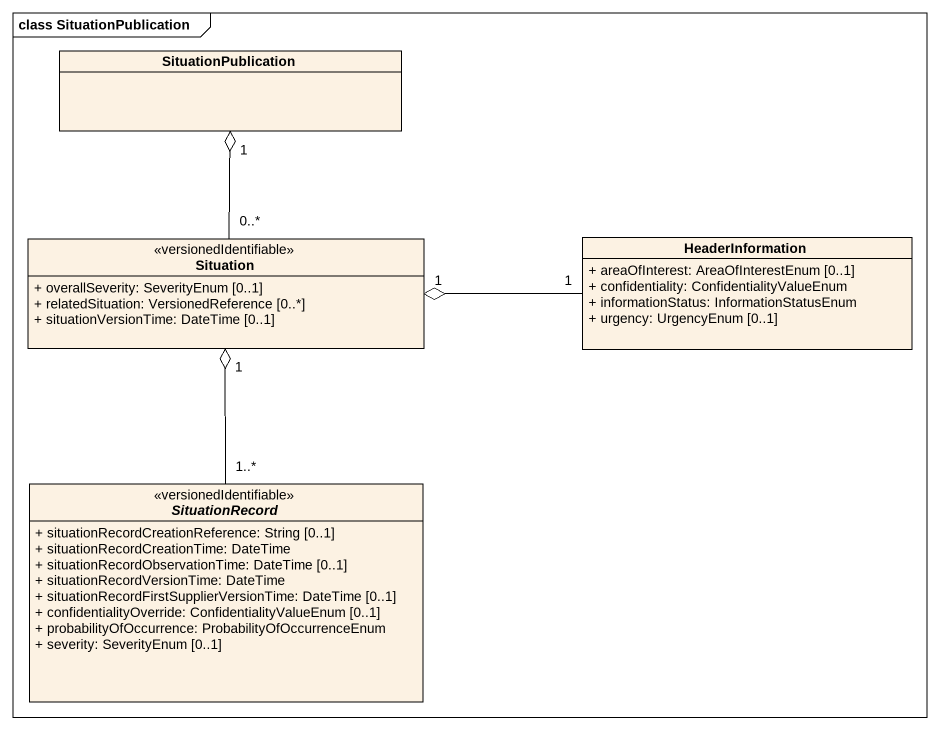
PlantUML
@startuml
mainframe class SituationPublication
hide circle
hide empty members
skinparam classAttributeIconSize 0
class SituationPublication
class Situation <<versionedIdentifiable>> {
  + overallSeverity: SeverityEnum [0..1]
  + relatedSituation: VersionedReference [0..*]
  + situationVersionTime: DateTime [0..1]
}
class HeaderInformation {
  + areaOfInterest: AreaOfInterestEnum [0..1]
  + confidentiality: ConfidentialityValueEnum
  + informationStatus: InformationStatusEnum
  + urgency: UrgencyEnum [0..1]
}
abstract class SituationRecord <<versionedIdentifiable>> {
  + situationRecordCreationReference: String [0..1]
  + situationRecordCreationTime: DateTime
  + situationRecordObservationTime: DateTime [0..1]
  + situationRecordVersionTime: DateTime
  + situationRecordFirstSupplierVersionTime: DateTime [0..1]
  + confidentialityOverride: ConfidentialityValueEnum [0..1]
  + probabilityOfOccurrence: ProbabilityOfOccurrenceEnum
  + severity: SeverityEnum [0..1]
}
Situation "0..*" -up-o "1" SituationPublication
HeaderInformation "1" -left-o "1" Situation
SituationRecord "1..*" -up-o "1" Situation
@enduml
